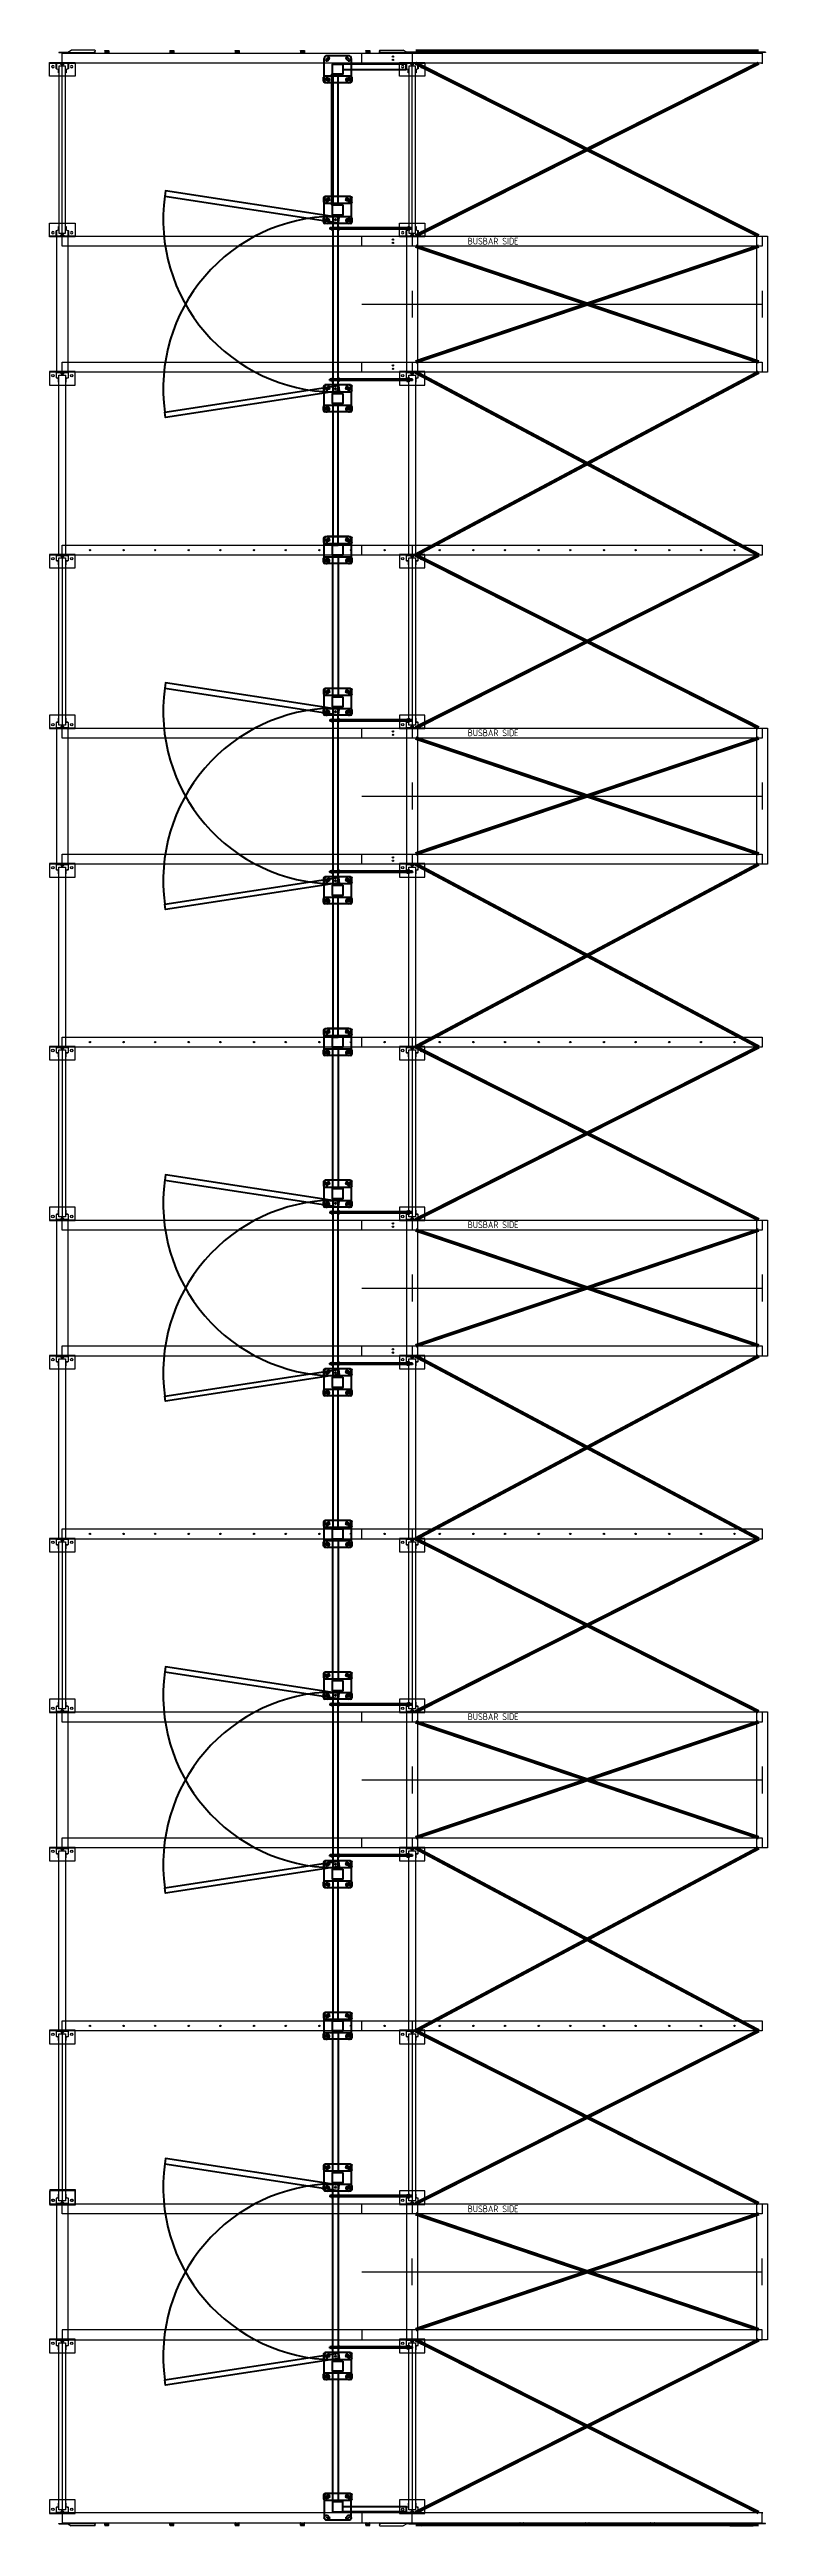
# Model space of a CAD drawing. Header units: millimetres. Extents: x -511490 to -68792, y -77452 to 318982.
# Drawn here: x -76385 to -71050, y -77452 to -59058 of the extents above.
import ezdxf

# ---------------------------------------------------------------- set-up
doc = ezdxf.new("R2010")
doc.units = ezdxf.units.MM
for name, pattern in [('AM_ISO02W050', [7.5, 6, -1.5]), ('AM_ISO08W050x2', [9, 6, -0.75, 1.5, -0.75]), ('CENTER', [7, 4, -1, 1, -1])]:
    doc.linetypes.add(name, pattern=pattern)
for name, color, linetype, lineweight in [('Fencing', 62, 'Continuous', 60), ('Multishuttle Phantom', 8, 'Continuous', 25), ('P05529 MS Rack Plan$0$Hidden', 9, 'AM_ISO02W050', 25)]:
    doc.layers.add(name, color=color, linetype=linetype, lineweight=lineweight)
doc.styles.add('P05529 MS Rack Plan$1$STANDARD', font='ISOCP.SHX')

# ---------------------------------------------------------------- blocks, each defined once
blk = doc.blocks.new('P05529 MS Rack Plan$0$brace module plan special 1')
at = {"const_width": 26.9}
for points in [[(150841, 8634), (153391, 8634)], [(153391, 7263), (150841, 8546)], [(153391, 8546), (150841, 7263)], [(153391, 7187), (150841, 6327)], [(153391, 6327), (150841, 7187)], [(153391, 4893), (150841, 6251)], [(153391, 6251), (150841, 4893)], [(153391, 3610), (150841, 4893)], [(153391, 4893), (150841, 3610)], [(153391, 3534), (150841, 2674)], [(153391, 2674), (150841, 3534)], [(153391, 1240), (150841, 2598)], [(153391, 2598), (150841, 1240)], [(153391, -43), (150841, 1240)], [(153391, 1240), (150841, -43)], [(153391, -119), (150841, -979)], [(153391, -979), (150841, -119)], [(153391, -2413), (150841, -1055)], [(153391, -1055), (150841, -2413)], [(153391, -3696), (150841, -2413)], [(153391, -2413), (150841, -3696)], [(153391, -3772), (150841, -4632)], [(153391, -4632), (150841, -3772)], [(153391, -6066), (150841, -4708)], [(153391, -4708), (150841, -6066)], [(153391, -7349), (150841, -6066)], [(153391, -6066), (150841, -7349)], [(153391, -7425), (150841, -8285)], [(153391, -8285), (150841, -7425)], [(153391, -8361), (150841, -9644)], [(153391, -9644), (150841, -8361)], [(150841, -9733), (153391, -9733)]]:
    blk.add_lwpolyline(points, dxfattribs=at)
blk = doc.blocks.new('P05529 MS Rack Plan$0$D_Vertical_bracing_u')
at = {"ltscale": 5}
for p, q in [((25, 80), (-241, 80)), ((-40, 84), (-66, 98)), ((25, 84), (-40, 84))]:
    blk.add_line(p, q, dxfattribs=at)
blk.add_line((25, 84), (25, 80))
for points in [[(-241, 98), (-66, 98)], [(-50, 80), (-241, 80)]]:
    blk.add_lwpolyline(points)
blk.add_spline([(-241, 98), (-245, 94), (-241, 89), (-238, 84), (-241, 80), (-244, 84), (-241, 89)], degree=3)
at = {"layer": 'Defpoints'}
for p, q in [((5, 1), (-5, 1)), ((0, -4), (0, 6))]:
    blk.add_line(p, q, dxfattribs=at)
blk = doc.blocks.new('P05529 MS Rack Plan$0$back stop top')
at = {"color": 0, "linetype": 'ByBlock'}
for p, q in [((-15, 18), (-15, 2)), ((-2, 16), (-15, 16)), ((-15, 14), (-12, 14)), ((-2, 6), (-15, 6)), ((-14, 1), (-15, 1)), ((13, 20), (-13, 20)), ((13, 0), (-13, 0)), ((-12, 15), (-12, 6)), ((-12, 15), (-2, 15)), ((-2, 16), (-2, 6)), ((2, 6), (2, 16)), ((2, 16), (15, 16)), ((12, 15), (2, 15)), ((2, 6), (15, 6)), ((12, 6), (12, 15)), ((15, 14), (12, 14)), ((15, 18), (15, 2))]:
    blk.add_line(p, q, dxfattribs=at)
for centre, start, end in [((-13, 18), 90, 180), ((-13, 2), 180, 270), ((13, 18), 0, 90), ((13, 2), 270, 0)]:
    blk.add_arc(centre, 2, start, end, dxfattribs=at)
blk = doc.blocks.new('P05529 MS Rack Plan$0$D_upright_base_u')
blk.add_line((-95, 0), (95, 0))
blk.add_lwpolyline([(95, 95), (-95, 95), (-95, -5), (95, -5)], close=True)
for centre in [(-70, 25), (70, 25)]:
    blk.add_circle(centre, 9)
at = {"layer": 'Defpoints'}
blk.add_line((0, -5), (0, 5), dxfattribs=at)
blk = doc.blocks.new('P05529 MS Rack Plan$0$D_upright_u')
blk.add_lwpolyline([(-29, 72), (-29, 47, -0.339454), (-30, 45), (-42, 42, 0.316272), (-45, 38), (-45, 4, 0.414214), (-41, 0), (-15, 0, 0.267949), (-11, 2), (-7, 9, -0.267949), (-5, 10), (5, 10, -0.267949), (7, 9), (11, 2, 0.267949), (15, 0), (41, 0, 0.414214), (45, 4), (45, 38, 0.339454), (42, 42), (30, 45, -0.316272), (29, 47), (29, 72), (27, 72), (27, 47, 0.339454), (30, 43), (42, 40, -0.316272), (43, 38), (43, 4, -0.414214), (41, 2), (15, 2, -0.267949), (13, 3), (9, 10, 0.267949), (5, 12), (-5, 12, 0.267949), (-9, 10), (-13, 3, -0.267949), (-15, 2), (-41, 2, -0.414214), (-43, 4), (-43, 38, -0.339454), (-42, 40), (-30, 43, 0.316272), (-27, 47), (-27, 72)], format="xyb", close=True)
at = {"layer": 'Defpoints'}
for p, q in [((5, 0), (-5, 0)), ((0, -5), (0, 5))]:
    blk.add_line(p, q, dxfattribs=at)
blk = doc.blocks.new('P05529 MS Rack Plan$0$D_beam_1282_u')
for p, q in [((-22, 1226.5), (-26.5, 1226.5)), ((22, 1226.5), (26.5, 1226.5)), ((-22, 55.5), (-26.5, 55.5)), ((22, 55.5), (26.5, 55.5))]:
    blk.add_line(p, q)
blk.add_lwpolyline([(25, 20.5), (-25, 20.5), (-25, 1261.5), (25, 1261.5)], close=True)
at = {"layer": 'Defpoints'}
blk.add_line((5, 0), (-5, 0), dxfattribs=at)
at = {"layer": 'P05529 MS Rack Plan$0$Hidden'}
blk.add_line((0, -5), (0, 1287), dxfattribs=at)
blk = doc.blocks.new('P05529 MS Rack Plan$0$Frame 1282')
at = {"rotation": 180}
for name in ['P05529 MS Rack Plan$0$D_upright_base_u', 'P05529 MS Rack Plan$0$D_upright_u']:
    blk.add_blockref(name, (0, 1283), dxfattribs=at)
for name in ['P05529 MS Rack Plan$0$D_beam_1282_u', 'P05529 MS Rack Plan$0$D_upright_base_u', 'P05529 MS Rack Plan$0$D_upright_u']:
    blk.add_blockref(name, (0, 0))
blk = doc.blocks.new('P05529 MS Rack Plan$0$D_Rack_Cap_DD_600_mainteside_end_u')
for points in [[(0, 1789), (2975, 1789), (2975, 1864), (0, 1864)], [(2600, 1789), (5200, 1789), (5200, 1864), (2600, 1864)], [(0, 430), (2975, 430), (2975, 505), (0, 505)], [(2600, 430), (5200, 430), (5200, 505), (2600, 505)]]:
    blk.add_lwpolyline(points, close=True)
at = {"layer": 'Defpoints'}
for p, q in [((0, 100), (0, -100)), ((2600, 100), (2600, -100))]:
    blk.add_line(p, q, dxfattribs=at)
at = {"layer": 'P05529 MS Rack Plan$0$Hidden'}
blk.add_line((2975, 0), (0, 0), dxfattribs=at)
at = {"xscale": -1}
for p in [(0, 1788), (2600, 1788)]:
    blk.add_blockref('P05529 MS Rack Plan$0$D_Vertical_bracing_u', p, dxfattribs=at)
for name, p in [('P05529 MS Rack Plan$0$back stop top', (330, 1864)), ('P05529 MS Rack Plan$0$back stop top', (815, 1864)), ('P05529 MS Rack Plan$0$back stop top', (1300, 1864)), ('P05529 MS Rack Plan$0$back stop top', (1785, 1864)), ('P05529 MS Rack Plan$0$back stop top', (2270, 1864)), ('P05529 MS Rack Plan$0$D_Vertical_bracing_u', (2600, 1788)), ('P05529 MS Rack Plan$0$back stop top', (2930, 1864)), ('P05529 MS Rack Plan$0$back stop top', (3415, 1864)), ('P05529 MS Rack Plan$0$back stop top', (3900, 1864)), ('P05529 MS Rack Plan$0$back stop top', (4385, 1864)), ('P05529 MS Rack Plan$0$back stop top', (4870, 1864)), ('P05529 MS Rack Plan$0$D_Vertical_bracing_u', (5200, 1788)), ('P05529 MS Rack Plan$0$Frame 1282', (2600, 506)), ('P05529 MS Rack Plan$0$Frame 1282', (5200, 506))]:
    blk.add_blockref(name, p)
blk = doc.blocks.new('P05529 MS Rack Plan$0$D_Rack_Cap_DD_2590_mainteside_center_u')
for points in [[(0, 3223), (2975, 3223), (2975, 3148), (0, 3148)], [(2600, 3223), (5200, 3223), (5200, 3148), (2600, 3148)], [(0, 1864), (2975, 1864), (2975, 1789), (0, 1789)], [(2556, 1864), (2644, 1864), (2644, 1860), (2556, 1860)], [(2625, 526.5), (2575, 526.5), (2575, 1860), (2625, 1860)], [(2600, 1864), (5200, 1864), (5200, 1789), (2600, 1789)], [(5156, 1864), (5244, 1864), (5244, 1860), (5156, 1860)], [(5225, 526.5), (5175, 526.5), (5175, 1860), (5225, 1860)], [(0, 505), (2975, 505), (2975, 430), (0, 430)], [(2600, 505), (5200, 505), (5200, 430), (2600, 430)]]:
    blk.add_lwpolyline(points, close=True)
for centre in [(205, 1826.5), (455, 1826.5), (690, 1826.5), (940, 1826.5), (1175, 1826.5), (1425, 1826.5), (1660, 1826.5), (1910, 1826.5), (2145, 1826.5), (2395, 1826.5), (2805, 1826.5), (3055, 1826.5), (3290, 1826.5), (3540, 1826.5), (3775, 1826.5), (4025, 1826.5), (4260, 1826.5), (4510, 1826.5), (4745, 1826.5), (4995, 1826.5)]:
    blk.add_circle(centre, 5)
at = {"layer": 'Defpoints'}
for p, q in [((0, -100), (0, 100)), ((2600, -100), (2600, 100))]:
    blk.add_line(p, q, dxfattribs=at)
at = {"layer": 'P05529 MS Rack Plan$0$Hidden'}
blk.add_line((2975, 0), (0, 0), dxfattribs=at)
for name, p in [('P05529 MS Rack Plan$0$Frame 1282', (2600, 1864)), ('P05529 MS Rack Plan$0$Frame 1282', (5200, 1864)), ('P05529 MS Rack Plan$0$D_upright_base_u', (2600, 506)), ('P05529 MS Rack Plan$0$D_upright_u', (2600, 506)), ('P05529 MS Rack Plan$0$D_upright_base_u', (5200, 506)), ('P05529 MS Rack Plan$0$D_upright_u', (5200, 506))]:
    blk.add_blockref(name, p)
blk = doc.blocks.new('P05529 MS Rack Plan$0$MS BASEPLATE PLAN')
for p, q in [((-4, 95), (-4, -95)), ((0, 95), (0, -95)), ((100, 95), (100, -95))]:
    blk.add_line(p, q)
for points in [[(104, 95), (-9, 95), (-9, -95), (104, -95)], [(-4, 31), (0, 31), (0, 19), (-4, 19)], [(-4, -31), (0, -31), (0, -19), (-4, -19)]]:
    blk.add_lwpolyline(points, close=True)
for centre in [(25, 70), (25, -70)]:
    blk.add_circle(centre, 9)
blk = doc.blocks.new('P05529 MS Rack Plan$0$top tie plan simple')
blk.add_lwpolyline([(1, 40), (1011, 40), (1011, -40), (1, -40)], close=True)
blk = doc.blocks.new('P05529 MS Rack Plan$0$fence post plan')
for p, q in [((-73, 87), (-87, 73)), ((-63, 77), (-77, 63)), ((63, 77), (77, 63)), ((73, 87), (87, 73)), ((-73, -87), (-87, -73)), ((-63, -77), (-77, -63)), ((63, -77), (77, -63)), ((73, -87), (87, -73))]:
    blk.add_line(p, q)
for points in [[(-100, -80), (-100, 80)], [(-80, 100), (80, 100)], [(100, -80), (100, 80)], [(80, -100), (-80, -100)]]:
    blk.add_lwpolyline(points)
blk.add_lwpolyline([(38, -38), (-38, -38), (-38, 38), (38, 38)], close=True)
for centre, radius, start, end in [((-80, 80), 20, 90, 180), ((-82, 68), 7, 135, 315), ((-68, 82), 7, 315, 135), ((68, 82), 7, 45, 225), ((82, 68), 7, 225, 45), ((80, 80), 20, 0, 90), ((-80, -80), 20, 180, 270), ((-82, -68), 7, 45, 225), ((-68, -82), 7, 225, 45), ((68, -82), 7, 135, 315), ((82, -68), 7, 315, 135), ((80, -80), 20, 270, 0)]:
    blk.add_arc(centre, radius, start, end)
blk = doc.blocks.new('P05529 MS Rack Plan$0$WM10F_E')
for p, q in [((10, 2), (-10, 2)), ((-10, 2), (-10, 0)), ((-10, 0), (10, 0)), ((-5.25, 0), (-5.25, 2)), ((5.25, 0), (5.25, 2)), ((10, 0), (10, 2))]:
    blk.add_line(p, q)
blk = doc.blocks.new('P05529 MS Rack Plan$0$NM10P_E')
for p, q in [((-9, 8), (-9, 1)), ((-7, 8), (7, 8)), ((-7, 0), (7, 0)), ((-5, 8), (-5, 1)), ((5, 8), (5, 1)), ((9, 8), (9, 1))]:
    blk.add_line(p, q)
for centre, radius, start, end in [((-7, 4), 4.09, 55.6158, 124.3842), ((-7, 4), 4.09, 235.6158, 304.3842), ((0, -7), 15.3, 72.412, 107.588), ((0, 15), 15.3, 252.412, 287.588), ((7, 4), 4.09, 55.6158, 124.3842), ((7, 4), 4.09, 235.6158, 304.3842)]:
    blk.add_arc(centre, radius, start, end)
blk = doc.blocks.new('CLAMP_PLATE')
at = {"color": 7, "linetype": 'AM_ISO08W050x2', "lineweight": 50}
for p, q in [((10, 0), (-10, 0)), ((10, -150), (-10, -150))]:
    blk.add_line(p, q, dxfattribs=at)
for p, q in [((-7, -7), (-7, 7)), ((7, -7), (7, 7)), ((-7, -157), (-7, -143)), ((7, -157), (7, -143))]:
    blk.add_line(p, q)
at = {"color": 7, "linetype": 'CENTER', "ltscale": 2}
for p, q in [((0, -17), (0, 17)), ((0, -167), (0, -133))]:
    blk.add_line(p, q, dxfattribs=at)
for points in [[(-25, -170), (-25, 20)], [(-15, 30), (15, 30)], [(25, 20), (25, -170)], [(15, -180), (-15, -180)]]:
    blk.add_lwpolyline(points)
for centre, radius, start, end in [((-15, 20), 10, 90, 180), ((0, 7), 7, 0, 180), ((15, 20), 10, 0, 90), ((-15, -170), 10, 180, 270), ((0, -7), 7, 180, 0), ((0, -143), 7, 0, 180), ((0, -157), 7, 180, 0), ((15, -170), 10, 270, 0)]:
    blk.add_arc(centre, radius, start, end)
blk = doc.blocks.new('MAINTENANCE FENCE PLAN')
for p, q in [((-61, 7871), (-61, 7863)), ((545, 7871), (-61, 7871)), ((-61, 7871), (-60, 7872)), ((545, 7863), (-61, 7863)), ((-60, 7862), (-61, 7863)), ((544, 7872), (-60, 7872)), ((-60, 7872), (-60, 7862)), ((544, 7862), (-60, 7862)), ((544, 7872), (544, 7862)), ((545, 7871), (544, 7872)), ((544, 7862), (545, 7863)), ((545, 7871), (545, 7863)), ((-60, 6749), (-61, 6748)), ((-61, 6740), (-61, 6748)), ((552, 6748), (-61, 6748)), ((552, 6740), (-61, 6740)), ((-61, 6740), (-60, 6739)), ((551, 6749), (-60, 6749)), ((-60, 6739), (-60, 6749)), ((551, 6739), (-60, 6739)), ((551, 6749), (552, 6748)), ((551, 6739), (551, 6749)), ((552, 6740), (551, 6739)), ((552, 6740), (552, 6748)), ((-61, 4218), (-60, 4220)), ((-61, 4218), (-61, 4210)), ((545, 4218), (-61, 4218)), ((545, 4210), (-61, 4210)), ((-60, 4209), (-61, 4210)), ((544, 4220), (-60, 4220)), ((-60, 4220), (-60, 4209)), ((544, 4209), (-60, 4209)), ((544, 4220), (544, 4209)), ((545, 4218), (544, 4220)), ((544, 4209), (545, 4210)), ((545, 4218), (545, 4210)), ((-61, 3087), (-61, 3095)), ((552, 3095), (-61, 3095)), ((-60, 3096), (-61, 3095)), ((552, 3087), (-61, 3087)), ((-61, 3087), (-60, 3086)), ((551, 3096), (-60, 3096)), ((-60, 3086), (-60, 3096)), ((551, 3086), (-60, 3086)), ((551, 3086), (551, 3096)), ((551, 3096), (552, 3095)), ((552, 3087), (551, 3086)), ((552, 3087), (552, 3095)), ((-61, 565), (-60, 566)), ((-61, 565), (-61, 557)), ((545, 565), (-61, 565)), ((545, 557), (-61, 557)), ((-60, 556), (-61, 557)), ((544, 566), (-60, 566)), ((-60, 566), (-60, 556)), ((544, 556), (-60, 556)), ((544, 566), (544, 556)), ((545, 565), (544, 566)), ((544, 556), (545, 557)), ((545, 565), (545, 557)), ((-60, -557), (-61, -558)), ((-61, -566), (-61, -558)), ((552, -558), (-61, -558)), ((552, -566), (-61, -566)), ((-61, -566), (-60, -567)), ((551, -557), (-60, -557)), ((-60, -567), (-60, -557)), ((551, -567), (-60, -567)), ((551, -567), (551, -557)), ((551, -557), (552, -558)), ((552, -566), (551, -567)), ((552, -566), (552, -558)), ((-61, -3088), (-60, -3087)), ((-61, -3088), (-61, -3096)), ((545, -3088), (-61, -3088)), ((545, -3096), (-61, -3096)), ((-60, -3097), (-61, -3096)), ((544, -3087), (-60, -3087)), ((-60, -3087), (-60, -3097)), ((544, -3097), (-60, -3097)), ((544, -3087), (544, -3097)), ((545, -3088), (544, -3087)), ((544, -3097), (545, -3096)), ((545, -3088), (545, -3096)), ((-61, -4219), (-61, -4211)), ((552, -4211), (-61, -4211)), ((-60, -4210), (-61, -4211)), ((552, -4219), (-61, -4219)), ((-61, -4219), (-60, -4220)), ((551, -4210), (-60, -4210)), ((-60, -4220), (-60, -4210)), ((551, -4220), (-60, -4220)), ((551, -4220), (551, -4210)), ((551, -4210), (552, -4211)), ((552, -4219), (551, -4220)), ((552, -4219), (552, -4211)), ((-61, -6740), (-60, -6739)), ((-61, -6740), (-61, -6748)), ((545, -6740), (-61, -6740)), ((545, -6748), (-61, -6748)), ((-60, -6750), (-61, -6748)), ((544, -6739), (-60, -6739)), ((-60, -6739), (-60, -6750)), ((544, -6750), (-60, -6750)), ((544, -6739), (544, -6750)), ((545, -6740), (544, -6739)), ((544, -6750), (545, -6748)), ((545, -6740), (545, -6748)), ((-61, -7872), (-61, -7864)), ((552, -7864), (-61, -7864)), ((-60, -7863), (-61, -7864)), ((552, -7872), (-61, -7872)), ((-61, -7872), (-60, -7873)), ((551, -7863), (-60, -7863)), ((-60, -7873), (-60, -7863)), ((551, -7873), (-60, -7873)), ((551, -7873), (551, -7863)), ((551, -7863), (552, -7864)), ((552, -7872), (551, -7873)), ((552, -7872), (552, -7864))]:
    blk.add_line(p, q)
for points in [[(-40, 9014), (-40, 8044), (0, 8044), (0, 9014)], [(35, 9088), (35, 9048), (505, 9048), (505, 9088)], [(-40, 7959), (-40, 6654), (0, 6654), (0, 7959)], [(-40, 6569), (-40, 5517), (0, 5517), (0, 6569)], [(-40, 4391), (-40, 5442), (0, 5442), (0, 4391)], [(-40, 4306), (-40, 3001), (0, 3001), (0, 4306)], [(-40, 2916), (-40, 1864), (0, 1864), (0, 2916)], [(-40, 738), (-40, 1789), (0, 1789), (0, 738)], [(-40, 652), (-40, -652), (0, -652), (0, 652)], [(-40, -738), (-40, -1789), (0, -1789), (0, -738)], [(-40, -2915), (-40, -1864), (0, -1864), (0, -2915)], [(-40, -3000), (-40, -4305), (0, -4305), (0, -3000)], [(-40, -4390), (-40, -5442), (0, -5442), (0, -4390)], [(-40, -6568), (-40, -5517), (0, -5517), (0, -6568)], [(-40, -7958), (-40, -6653), (0, -6653), (0, -7958)], [(-40, -9013), (-40, -8043), (0, -8043), (0, -9013)], [(35, -9088), (35, -9048), (505, -9048), (505, -9088)]]:
    blk.add_lwpolyline(points, close=True)
at = {"color": 8}
for points in [[(8, 7949), (-1282, 8147), (-1288, 8108), (2, 7910)], [(8, 6663), (-1282, 6465), (-1288, 6504), (2, 6702)], [(8, 4296), (-1282, 4494), (-1288, 4455), (2, 4257)], [(8, 3010), (-1282, 2812), (-1288, 2851), (2, 3049)], [(8, 643), (-1282, 841), (-1288, 802), (2, 604)], [(8, -643), (-1282, -841), (-1288, -802), (2, -604)], [(8, -3010), (-1282, -2812), (-1288, -2851), (2, -3049)], [(8, -4296), (-1282, -4494), (-1288, -4455), (2, -4257)], [(8, -6663), (-1282, -6465), (-1288, -6504), (2, -6702)], [(8, -7949), (-1282, -8147), (-1288, -8108), (2, -7910)]]:
    blk.add_lwpolyline(points, close=True, dxfattribs=at)
for centre in [(-20, 7934), (-20, 4281), (-20, 628), (-20, -3025), (-20, -6678)]:
    blk.add_circle(centre, 5)
for centre in [(-20, 7934), (-20, 6679), (-20, 4281), (-20, 3026), (-20, 628), (-20, -628), (-20, -3025), (-20, -4280), (-20, -6678), (-20, -7933)]:
    blk.add_circle(centre, 5, dxfattribs=at)
for centre, start, end in [((-20, 7934), 172.1763, 269.1048), ((-20, 6679), 90.8952, 187.8237), ((-20, 4281), 172.1763, 269.1048), ((-20, 3026), 90.8952, 187.8237), ((-20, 628), 172.1763, 269.1048), ((-20, -628), 90.8952, 187.8237), ((-20, -3025), 172.1763, 269.1048), ((-20, -4280), 90.8952, 187.8237), ((-20, -6678), 172.1763, 269.1048), ((-20, -7933), 90.8952, 187.8237)]:
    blk.add_arc(centre, 1280, start, end, dxfattribs=at)
for name, p, rotation in [('P05529 MS Rack Plan$0$fence post plan', (-3, 9051), 90), ('P05529 MS Rack Plan$0$fence post plan', (-3, 8006), 90), ('P05529 MS Rack Plan$0$WM10F_E', (0, 7867), 270), ('P05529 MS Rack Plan$0$NM10P_E', (2, 7867), 270), ('P05529 MS Rack Plan$0$WM10F_E', (523, 7867), 270), ('P05529 MS Rack Plan$0$NM10P_E', (525, 7867), 270), ('P05529 MS Rack Plan$0$fence post plan', (-3, 6606), 90), ('P05529 MS Rack Plan$0$NM10P_E', (-42, 6744), 90), ('P05529 MS Rack Plan$0$WM10F_E', (-40, 6744), 90), ('P05529 MS Rack Plan$0$NM10P_E', (519, 6744), 90), ('P05529 MS Rack Plan$0$WM10F_E', (521, 6744), 90), ('P05529 MS Rack Plan$0$fence post plan', (-3, 5480), 90), ('P05529 MS Rack Plan$0$fence post plan', (-3, 4353), 90), ('P05529 MS Rack Plan$0$WM10F_E', (0, 4215), 270), ('P05529 MS Rack Plan$0$NM10P_E', (2, 4215), 270), ('P05529 MS Rack Plan$0$WM10F_E', (523, 4215), 270), ('P05529 MS Rack Plan$0$NM10P_E', (525, 4215), 270), ('P05529 MS Rack Plan$0$fence post plan', (-3, 2953), 90), ('P05529 MS Rack Plan$0$NM10P_E', (-42, 3092), 90), ('P05529 MS Rack Plan$0$WM10F_E', (-40, 3092), 90), ('P05529 MS Rack Plan$0$NM10P_E', (519, 3092), 90), ('P05529 MS Rack Plan$0$WM10F_E', (521, 3092), 90), ('P05529 MS Rack Plan$0$fence post plan', (-3, 1827), 90), ('P05529 MS Rack Plan$0$fence post plan', (-3, 700), 90), ('P05529 MS Rack Plan$0$WM10F_E', (0, 561), 270), ('P05529 MS Rack Plan$0$NM10P_E', (2, 561), 270), ('P05529 MS Rack Plan$0$WM10F_E', (523, 561), 270), ('P05529 MS Rack Plan$0$NM10P_E', (525, 561), 270), ('P05529 MS Rack Plan$0$WM10F_E', (-40, -562), 90), ('P05529 MS Rack Plan$0$WM10F_E', (521, -562), 90), ('P05529 MS Rack Plan$0$fence post plan', (-3, -700), 90), ('P05529 MS Rack Plan$0$NM10P_E', (-42, -562), 90), ('P05529 MS Rack Plan$0$NM10P_E', (519, -562), 90), ('P05529 MS Rack Plan$0$fence post plan', (-3, -1826), 90), ('P05529 MS Rack Plan$0$fence post plan', (-3, -2953), 90), ('P05529 MS Rack Plan$0$WM10F_E', (0, -3092), 270), ('P05529 MS Rack Plan$0$NM10P_E', (2, -3092), 270), ('P05529 MS Rack Plan$0$WM10F_E', (523, -3092), 270), ('P05529 MS Rack Plan$0$NM10P_E', (525, -3092), 270), ('P05529 MS Rack Plan$0$NM10P_E', (-42, -4215), 90), ('P05529 MS Rack Plan$0$WM10F_E', (-40, -4215), 90), ('P05529 MS Rack Plan$0$NM10P_E', (519, -4215), 90), ('P05529 MS Rack Plan$0$WM10F_E', (521, -4215), 90), ('P05529 MS Rack Plan$0$fence post plan', (-3, -4353), 90), ('P05529 MS Rack Plan$0$fence post plan', (-3, -5479), 90), ('P05529 MS Rack Plan$0$fence post plan', (-3, -6606), 90), ('P05529 MS Rack Plan$0$WM10F_E', (0, -6744), 270), ('P05529 MS Rack Plan$0$NM10P_E', (2, -6744), 270), ('P05529 MS Rack Plan$0$WM10F_E', (523, -6744), 270), ('P05529 MS Rack Plan$0$NM10P_E', (525, -6744), 270), ('P05529 MS Rack Plan$0$fence post plan', (-3, -8006), 90), ('P05529 MS Rack Plan$0$NM10P_E', (-42, -7867), 90), ('P05529 MS Rack Plan$0$WM10F_E', (-40, -7867), 90), ('P05529 MS Rack Plan$0$NM10P_E', (519, -7867), 90), ('P05529 MS Rack Plan$0$WM10F_E', (521, -7867), 90)]:
    blk.add_blockref(name, p, dxfattribs=dict(rotation=rotation))
at = {"xscale": -1}
for name, p, rotation in [('P05529 MS Rack Plan$0$NM10P_E', (-42, 7867), 90), ('P05529 MS Rack Plan$0$WM10F_E', (-40, 7867), 90), ('P05529 MS Rack Plan$0$NM10P_E', (519, 7867), 90), ('P05529 MS Rack Plan$0$WM10F_E', (521, 7867), 90), ('P05529 MS Rack Plan$0$WM10F_E', (0, 6744), 270), ('P05529 MS Rack Plan$0$NM10P_E', (2, 6744), 270), ('P05529 MS Rack Plan$0$WM10F_E', (523, 6744), 270), ('P05529 MS Rack Plan$0$NM10P_E', (525, 6744), 270), ('P05529 MS Rack Plan$0$NM10P_E', (-42, 4215), 90), ('P05529 MS Rack Plan$0$WM10F_E', (-40, 4215), 90), ('P05529 MS Rack Plan$0$NM10P_E', (519, 4215), 90), ('P05529 MS Rack Plan$0$WM10F_E', (521, 4215), 90), ('P05529 MS Rack Plan$0$WM10F_E', (0, 3092), 270), ('P05529 MS Rack Plan$0$NM10P_E', (2, 3092), 270), ('P05529 MS Rack Plan$0$WM10F_E', (523, 3092), 270), ('P05529 MS Rack Plan$0$NM10P_E', (525, 3092), 270), ('P05529 MS Rack Plan$0$NM10P_E', (-42, 561), 90), ('P05529 MS Rack Plan$0$WM10F_E', (-40, 561), 90), ('P05529 MS Rack Plan$0$NM10P_E', (519, 561), 90), ('P05529 MS Rack Plan$0$WM10F_E', (521, 561), 90), ('P05529 MS Rack Plan$0$WM10F_E', (0, -562), 270), ('P05529 MS Rack Plan$0$WM10F_E', (523, -562), 270), ('P05529 MS Rack Plan$0$NM10P_E', (2, -562), 270), ('P05529 MS Rack Plan$0$NM10P_E', (525, -562), 270), ('P05529 MS Rack Plan$0$NM10P_E', (-42, -3092), 90), ('P05529 MS Rack Plan$0$WM10F_E', (-40, -3092), 90), ('P05529 MS Rack Plan$0$NM10P_E', (519, -3092), 90), ('P05529 MS Rack Plan$0$WM10F_E', (521, -3092), 90), ('P05529 MS Rack Plan$0$WM10F_E', (0, -4215), 270), ('P05529 MS Rack Plan$0$NM10P_E', (2, -4215), 270), ('P05529 MS Rack Plan$0$WM10F_E', (523, -4215), 270), ('P05529 MS Rack Plan$0$NM10P_E', (525, -4215), 270), ('P05529 MS Rack Plan$0$NM10P_E', (-42, -6744), 90), ('P05529 MS Rack Plan$0$WM10F_E', (-40, -6744), 90), ('P05529 MS Rack Plan$0$NM10P_E', (519, -6744), 90), ('P05529 MS Rack Plan$0$WM10F_E', (521, -6744), 90), ('P05529 MS Rack Plan$0$WM10F_E', (0, -7867), 270), ('P05529 MS Rack Plan$0$NM10P_E', (2, -7867), 270), ('P05529 MS Rack Plan$0$WM10F_E', (523, -7867), 270), ('P05529 MS Rack Plan$0$NM10P_E', (525, -7867), 270), ('P05529 MS Rack Plan$0$fence post plan', (-3, -9051), 90)]:
    blk.add_blockref(name, p, dxfattribs=dict(at, rotation=rotation))
at = {"layer": 'Fencing', "rotation": 90}
for p in [(-78, 8976), (-78, 7931), (-78, 6531), (-78, 5405), (-78, 4278), (-78, 2878), (-78, 1752), (-78, 625), (-78, -775), (-78, -1901), (-78, -3028), (-78, -4428), (-78, -5554), (-78, -6681), (-78, -8081)]:
    blk.add_blockref('CLAMP_PLATE', p, dxfattribs=at)
at = {"layer": 'Fencing', "xscale": -1, "rotation": 90}
for p in [(-78, 8081), (-78, 6681), (-78, 5554), (-78, 4428), (-78, 3028), (-78, 1901), (-78, 775), (-78, -625), (-78, -1752), (-78, -2878), (-78, -4278), (-78, -5405), (-78, -6531), (-78, -7931), (-78, -8976)]:
    blk.add_blockref('CLAMP_PLATE', p, dxfattribs=at)

msp = doc.modelspace()

# ---------------------------------------------------------------- linework, layer by layer
at = {"layer": 'Fencing'}
msp.add_lwpolyline([(-74280, -60211), (-74288, -60211), (-74288, -59241), (-74280, -59241)], close=True, dxfattribs=at)
for centre in [(-74284, -59245), (-74284, -59285), (-74284, -59325), (-74284, -59365), (-74284, -59405), (-74284, -59445), (-74284, -59485), (-74284, -59525), (-74284, -59565), (-74284, -59605), (-74284, -59645), (-74284, -59685), (-74284, -59725), (-74284, -59765), (-74284, -59805), (-74284, -59845), (-74284, -59885), (-74284, -59925), (-74284, -59965), (-74284, -60005), (-74284, -60045), (-74284, -60085), (-74284, -60125), (-74284, -60165), (-74284, -60205)]:
    msp.add_circle(centre, 4, dxfattribs=at)
at = {"layer": 'Multishuttle Phantom'}
for centre in [(-73833, -59110), (-73833, -59135), (-73833, -60469), (-73833, -60494), (-73833, -61404), (-73833, -61429), (-73833, -64122), (-73833, -64147), (-73833, -65057), (-73833, -65082), (-73833, -67775), (-73833, -67800), (-73833, -68710), (-73833, -68735)]:
    msp.add_circle(centre, 5, dxfattribs=at)

# ---------------------------------------------------------------- block references
at = {"layer": 'Fencing'}
msp.add_blockref('MAINTENANCE FENCE PLAN', (-74240, -68255), dxfattribs=at)
at = {"layer": 'Multishuttle Phantom', "extrusion": (0, 0, -1), "zscale": -1}
msp.add_blockref('P05529 MS Rack Plan$0$D_Rack_Cap_DD_600_mainteside_end_u', (71090, -60949), dxfattribs=at)
at = {"layer": 'Multishuttle Phantom'}
msp.add_blockref('P05529 MS Rack Plan$0$brace module plan special 1', (-224506, -67705), dxfattribs=at)
for name, p, rotation in [('P05529 MS Rack Plan$0$top tie plan simple', (-76290, -61455), 90), ('P05529 MS Rack Plan$0$top tie plan simple', (-73690, -61455), 90), ('P05529 MS Rack Plan$0$top tie plan simple', (-71090, -61455), 90), ('P05529 MS Rack Plan$0$D_Rack_Cap_DD_2590_mainteside_center_u', (-71090, -60949), 180), ('P05529 MS Rack Plan$0$top tie plan simple', (-76290, -65108), 90), ('P05529 MS Rack Plan$0$top tie plan simple', (-73690, -65108), 90), ('P05529 MS Rack Plan$0$top tie plan simple', (-71090, -65108), 90), ('P05529 MS Rack Plan$0$D_Rack_Cap_DD_2590_mainteside_center_u', (-71090, -64602), 180), ('P05529 MS Rack Plan$0$top tie plan simple', (-76290, -68761), 90), ('P05529 MS Rack Plan$0$top tie plan simple', (-73690, -68761), 90), ('P05529 MS Rack Plan$0$top tie plan simple', (-71090, -68761), 90), ('P05529 MS Rack Plan$0$D_Rack_Cap_DD_2590_mainteside_center_u', (-71090, -68255), 180), ('P05529 MS Rack Plan$0$top tie plan simple', (-76290, -72414), 90), ('P05529 MS Rack Plan$0$top tie plan simple', (-73690, -72414), 90), ('P05529 MS Rack Plan$0$top tie plan simple', (-71090, -72414), 90), ('P05529 MS Rack Plan$0$D_Rack_Cap_DD_2590_mainteside_center_u', (-71090, -71908), 180), ('P05529 MS Rack Plan$0$MS BASEPLATE PLAN', (-76287, -75055), 90), ('P05529 MS Rack Plan$0$top tie plan simple', (-76290, -76067), 90), ('P05529 MS Rack Plan$0$top tie plan simple', (-73690, -76067), 90), ('P05529 MS Rack Plan$0$top tie plan simple', (-71090, -76067), 90)]:
    msp.add_blockref(name, p, dxfattribs=dict(at, rotation=rotation))
at = {"layer": 'Multishuttle Phantom', "extrusion": (0, 0, -1), "xscale": -1, "zscale": -1, "rotation": 180}
msp.add_blockref('P05529 MS Rack Plan$0$D_Rack_Cap_DD_600_mainteside_end_u', (71090, -75561), dxfattribs=at)

# ---------------------------------------------------------------- texts
at = {"layer": 'Multishuttle Phantom', "char_height": 50, "attachment_point": 5, "style": 'P05529 MS Rack Plan$1$STANDARD'}
for insert in [(-73089, -60481), (-73089, -64132), (-73089, -67785), (-73089, -71438), (-73089, -75093)]:
    msp.add_mtext_dynamic_manual_height_columns('BUSBAR SIDE', width=696.86, gutter_width=12.5, heights=[0], dxfattribs=dict(at, insert=insert))

doc.saveas('drawing.dxf')
